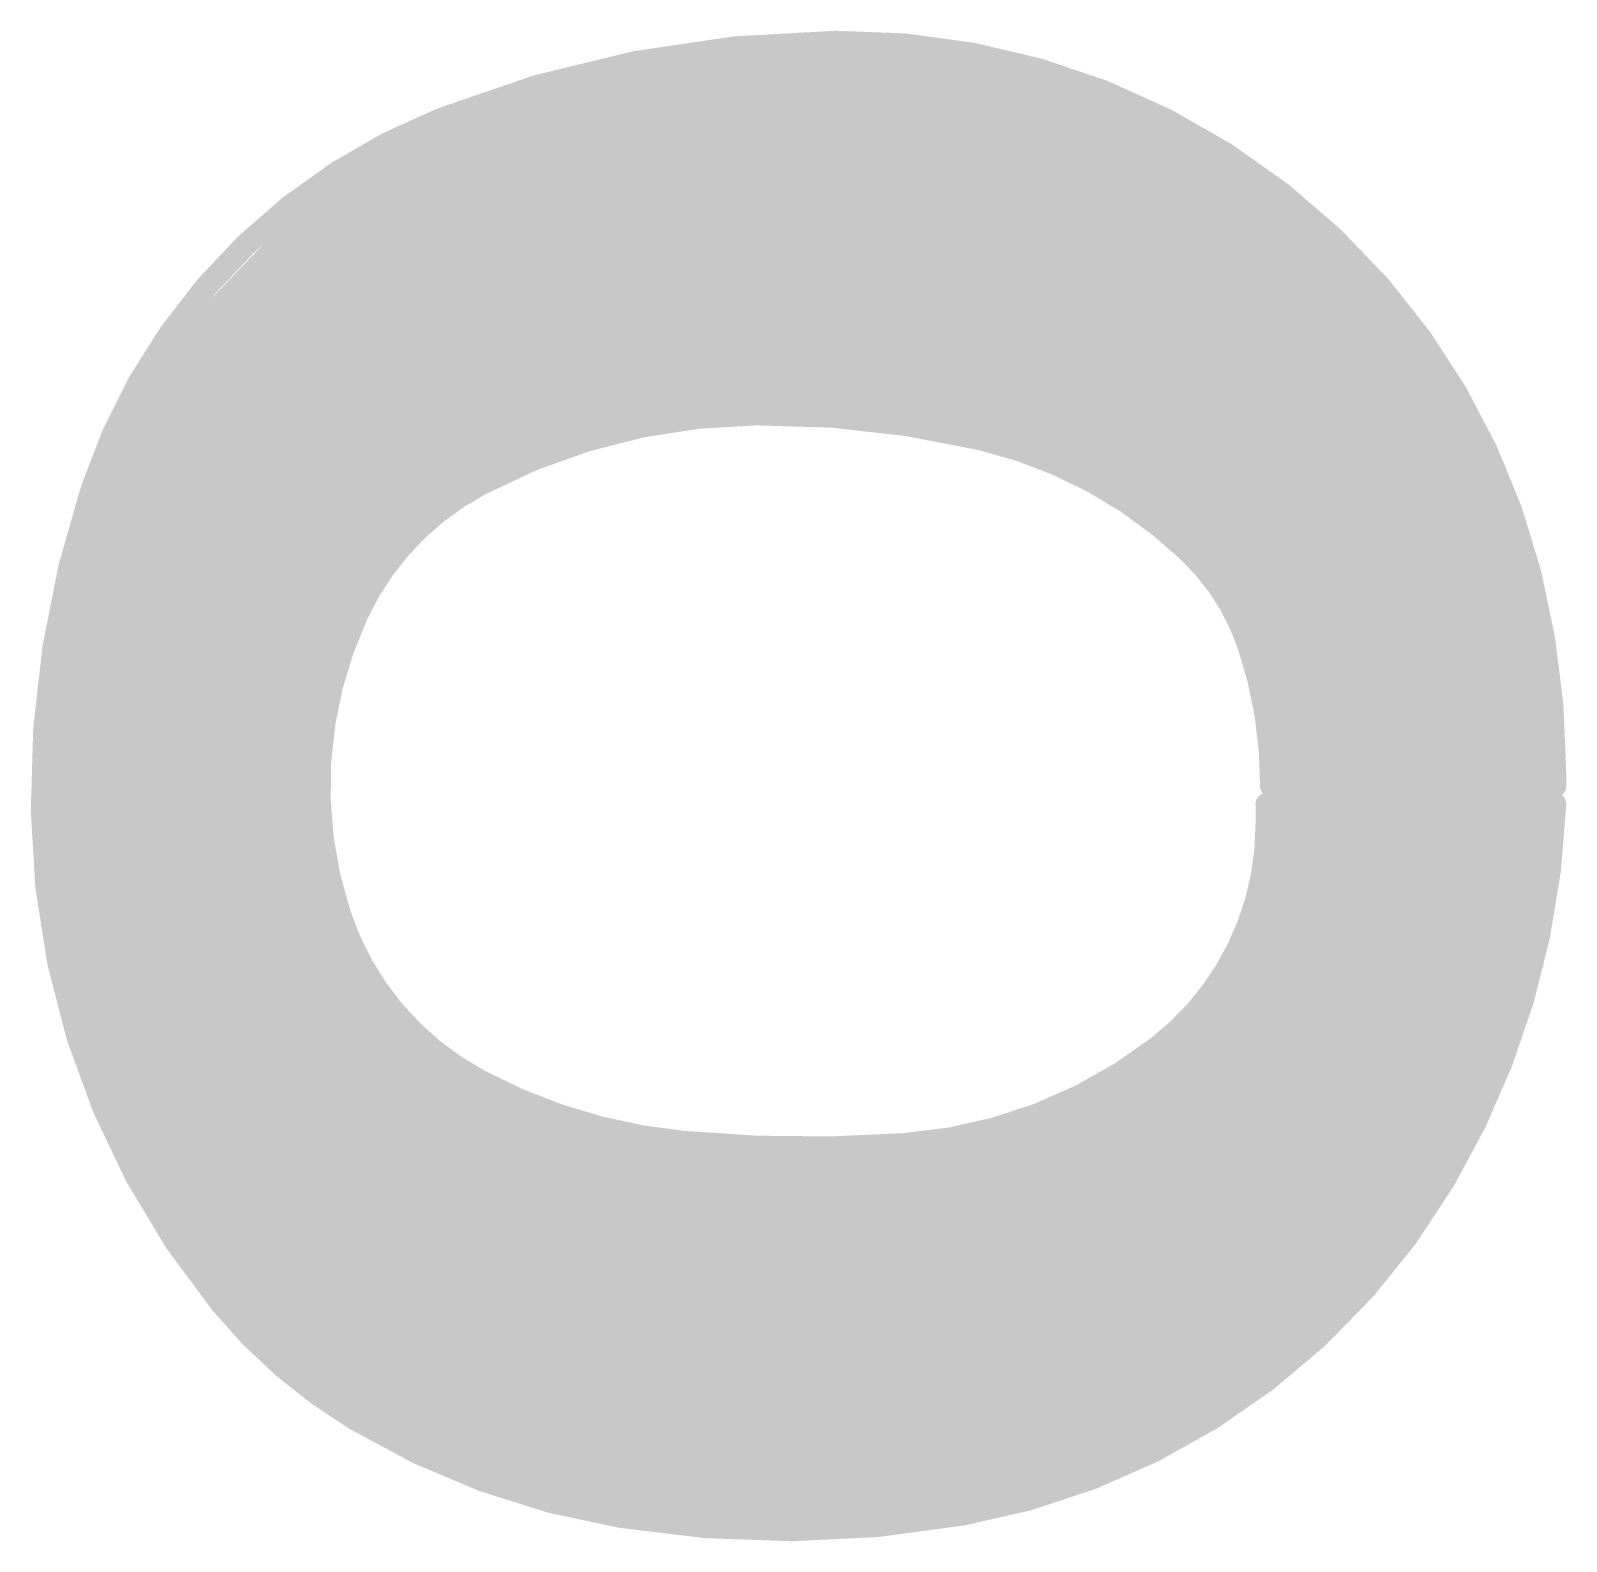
# Model space of a CAD drawing. Extents: x -22 to 85, y -18 to 35.
# Drawn here: x 19.957 to 21.676, y 21.049 to 22.741 of the extents above; entities that cross this region are included whole.
import ezdxf

# ---------------------------------------------------------------- set-up
doc = ezdxf.new("R2010")
doc.units = 0
doc.layers.add('22', color=53, linetype='CONTINUOUS')

msp = doc.modelspace()

# ---------------------------------------------------------------- linework, layer by layer
at = {"layer": '22'}
for points, const_width in [([(20.8585, 22.7279, 0.092), (20.4165, 22.6416)], 0.0254), ([(21.4681, 22.4536, 0.2195), (20.8585, 22.7279)], 0.0254), ([(20.8584, 22.7342, 1), (20.8586, 22.7216)], 0.0127), ([(20.8586, 22.7216, 1), (20.8584, 22.7342)], 0.0127), ([(20.8136, 22.714, 1), (20.8136, 22.7012)], 0.0127), ([(20.8567, 22.719, 1), (20.8551, 22.7064)], 0.0127), ([(20.8567, 22.7064, 1), (20.8551, 22.719)], 0.0127), ([(20.8957, 22.7012, 1), (20.8957, 22.714)], 0.0127), ([(20.6268, 22.6886, 1), (20.6268, 22.6759)], 0.0127), ([(20.6443, 22.6936, 1), (20.6459, 22.681)], 0.0127), ([(20.6468, 22.6812, 1), (20.6434, 22.6934)], 0.0127), ([(21.077, 22.6905, 1), (21.0718, 22.6789)], 0.0127), ([(21.0736, 22.6784, 1), (21.0752, 22.691)], 0.0127), ([(21.08, 22.6759, 1), (21.08, 22.6886)], 0.0127), ([(20.5356, 22.6632, 1), (20.5356, 22.6504)], 0.0127), ([(21.137, 22.6504, 1), (21.137, 22.6632)], 0.0127), ([(20.4165, 22.6416, 0.2224), (20.0254, 22.2275)], 0.0254), ([(20.4142, 22.6475, 1), (20.4188, 22.6357)], 0.0127), ([(20.4188, 22.6357, 1), (20.4142, 22.6475)], 0.0127), ([(20.4443, 22.6378, 1), (20.4443, 22.6251)], 0.0127), ([(21.1941, 22.6251, 1), (21.1941, 22.6378)], 0.0127), ([(20.3785, 22.6124, 1), (20.3785, 22.5997)], 0.0127), ([(20.397, 22.6248, 1), (20.4004, 22.6126)], 0.0127), ([(20.4021, 22.6133, 1), (20.3953, 22.6241)], 0.0127), ([(21.2511, 22.5997, 1), (21.2511, 22.6124)], 0.0127), ([(20.338, 22.587, 1), (20.338, 22.5742)], 0.0127), ([(21.3122, 22.5854, 1), (21.304, 22.5758)], 0.0127), ([(21.3055, 22.5748, 1), (21.3107, 22.5864)], 0.0127), ([(21.3081, 22.5742, 1), (21.3081, 22.587)], 0.0127), ([(20.2976, 22.5616, 1), (20.2976, 22.5489)], 0.0127), ([(21.3376, 22.5489, 1), (21.3376, 22.5616)], 0.0127), ([(20.2658, 22.5428, 1), (20.2726, 22.532)], 0.0127), ([(20.2738, 22.533, 1), (20.2646, 22.5418)], 0.0127), ([(20.2619, 22.5362, 1), (20.2619, 22.5235)], 0.0127), ([(21.3672, 22.5235, 1), (21.3672, 22.5362)], 0.0127), ([(20.2376, 22.5108, 1), (20.2376, 22.498)], 0.0127), ([(21.3967, 22.498, 1), (21.3967, 22.5108)], 0.0127), ([(20.2133, 22.4854, 1), (20.2133, 22.4727)], 0.0127), ([(21.4263, 22.4727, 1), (21.4263, 22.4854)], 0.0127), ([(21.4403, 22.475, 1), (21.4299, 22.4678)], 0.0127), ([(21.431, 22.4666, 1), (21.4392, 22.4762)], 0.0127), ([(20.189, 22.46, 1), (20.189, 22.4473)], 0.0127), ([(21.4474, 22.4473, 1), (21.4474, 22.46)], 0.0127), ([(21.6357, 22.1336, 0.1172), (21.4681, 22.4536)], 0.0254), ([(21.4729, 22.4578, 1), (21.4633, 22.4494)], 0.0127), ([(21.4633, 22.4494, 1), (21.4729, 22.4578)], 0.0127), ([(20.1503, 22.4224, 1), (20.1595, 22.4136)], 0.0127), ([(20.1601, 22.4143, 1), (20.1497, 22.4217)], 0.0127), ([(20.1647, 22.4346, 1), (20.1647, 22.4218)], 0.0127), ([(21.465, 22.4218, 1), (21.465, 22.4346)], 0.0127), ([(20.1442, 22.4092, 1), (20.1442, 22.3965)], 0.0127), ([(21.4826, 22.3965, 1), (21.4826, 22.4092)], 0.0127), ([(20.1263, 22.3838, 1), (20.1263, 22.3711)], 0.0127), ([(21.5002, 22.3711, 1), (21.5002, 22.3838)], 0.0127), ([(20.1084, 22.3584, 1), (20.1084, 22.3456)], 0.0127), ([(21.5177, 22.3456, 1), (21.5177, 22.3584)], 0.0127), ([(20.0905, 22.333, 1), (20.0905, 22.3203)], 0.0127), ([(21.5353, 22.3203, 1), (21.5353, 22.333)], 0.0127), ([(20.7696, 22.3114, 0.1204), (20.4597, 22.2326)], 0.0254), ([(20.7035, 22.3305, 1), (20.7035, 22.3178)], 0.0127), ([(20.705, 22.3179, 1), (20.702, 22.3303)], 0.0127), ([(21.021, 22.2834, 0.0602), (20.7696, 22.3114)], 0.0254), ([(20.7695, 22.3177, 1), (20.7697, 22.3051)], 0.0127), ([(20.7697, 22.3051, 1), (20.7695, 22.3177)], 0.0127), ([(20.8491, 22.3304, 1), (20.8475, 22.3178)], 0.0127), ([(20.8483, 22.3178, 1), (20.8483, 22.3305)], 0.0127), ([(20.0745, 22.3076, 1), (20.0745, 22.2949)], 0.0127), ([(20.071, 22.31, 1), (20.0814, 22.3026)], 0.0127), ([(20.0822, 22.3042, 1), (20.0702, 22.3084)], 0.0127), ([(20.6089, 22.2949, 1), (20.6089, 22.3076)], 0.0127), ([(21.0246, 22.3076, 1), (21.0246, 22.2949)], 0.0127), ([(21.0466, 22.3045, 1), (21.0412, 22.2929)], 0.0127), ([(21.0431, 22.2924, 1), (21.0447, 22.305)], 0.0127), ([(21.5529, 22.2949, 1), (21.5529, 22.3076)], 0.0127), ([(20.0658, 22.2822, 1), (20.0658, 22.2694)], 0.0127), ([(20.5234, 22.2694, 1), (20.5234, 22.2822)], 0.0127), ([(20.5446, 22.2922, 1), (20.5476, 22.2798)], 0.0127), ([(20.5487, 22.2802, 1), (20.5435, 22.2918)], 0.0127), ([(21.2547, 22.1564, 0.1342), (21.021, 22.2834)], 0.0254), ([(21.0225, 22.2896, 1), (21.0195, 22.2772)], 0.0127), ([(21.0195, 22.2772, 1), (21.0225, 22.2896)], 0.0127), ([(21.0935, 22.2822, 1), (21.0935, 22.2694)], 0.0127), ([(21.5705, 22.2694, 1), (21.5705, 22.2822)], 0.0127), ([(21.5782, 22.2754, 1), (21.5662, 22.2712)], 0.0127), ([(21.567, 22.2697, 1), (21.5774, 22.2769)], 0.0127), ([(20.0571, 22.2568, 1), (20.0571, 22.2441)], 0.0127), ([(20.4668, 22.2441, 1), (20.4668, 22.2568)], 0.0127), ([(21.1486, 22.2568, 1), (21.1486, 22.2441)], 0.0127), ([(21.5801, 22.2441, 1), (21.5801, 22.2568)], 0.0127), ([(20.0254, 22.2275, 0.083), (19.9695, 21.8669)], 0.0254), ([(20.0314, 22.2255, 1), (20.0194, 22.2295)], 0.0127), ([(20.0484, 22.2314, 1), (20.0484, 22.2187)], 0.0127), ([(20.4597, 22.2326, 0.1633), (20.3225, 22.0878)], 0.0254), ([(20.419, 22.2359, 1), (20.4242, 22.2243)], 0.0127), ([(20.4263, 22.2258, 1), (20.4169, 22.2344)], 0.0127), ([(20.417, 22.2187, 1), (20.417, 22.2314)], 0.0127), ([(20.4567, 22.2382, 1), (20.4627, 22.227)], 0.0127), ([(20.4627, 22.227, 1), (20.4567, 22.2382)], 0.0127), ([(21.2036, 22.2314, 1), (21.2036, 22.2187)], 0.0127), ([(21.5888, 22.2187, 1), (21.5888, 22.2314)], 0.0127), ([(20.0194, 22.2295, 1), (20.0314, 22.2255)], 0.0127), ([(21.2136, 22.2269, 1), (21.2044, 22.2181)], 0.0127), ([(21.2063, 22.2167, 1), (21.2117, 22.2283)], 0.0127), ([(20.0397, 22.206, 1), (20.0397, 22.1932)], 0.0127), ([(20.3939, 22.1932, 1), (20.3939, 22.206)], 0.0127), ([(21.2312, 22.206, 1), (21.2312, 22.1932)], 0.0127), ([(21.5975, 22.1932, 1), (21.5975, 22.206)], 0.0127), ([(20.031, 22.1806, 1), (20.031, 22.1679)], 0.0127), ([(20.3708, 22.1679, 1), (20.3708, 22.1806)], 0.0127), ([(21.2558, 22.1806, 1), (21.2558, 22.1679)], 0.0127), ([(21.6063, 22.1679, 1), (21.6063, 22.1806)], 0.0127), ([(21.3208, 22.0523, 0.1209), (21.2547, 22.1564)], 0.0254), ([(21.2591, 22.161, 1), (21.2503, 22.1518)], 0.0127), ([(21.2503, 22.1518, 1), (21.2591, 22.161)], 0.0127), ([(20.0223, 22.1552, 1), (20.0223, 22.1425)], 0.0127), ([(20.3477, 22.1425, 1), (20.3477, 22.1552)], 0.0127), ([(21.2805, 22.1552, 1), (21.2805, 22.1425)], 0.0127), ([(21.615, 22.1425, 1), (21.615, 22.1552)], 0.0127), ([(20.019, 22.1203, 1), (20.0064, 22.1215)], 0.0127), ([(20.0136, 22.1298, 1), (20.0136, 22.117)], 0.0127), ([(20.3246, 22.117, 1), (20.3246, 22.1298)], 0.0127), ([(21.2984, 22.1391, 1), (21.2872, 22.1331)], 0.0127), ([(21.2882, 22.1317, 1), (21.2974, 22.1405)], 0.0127), ([(21.2996, 22.1298, 1), (21.2996, 22.117)], 0.0127), ([(21.6237, 22.117, 1), (21.6237, 22.1298)], 0.0127), ([(21.6419, 22.1352, 1), (21.6295, 22.132)], 0.0127), ([(21.6637, 21.91, 0.0624), (21.6357, 22.1336)], 0.0254), ([(21.6295, 22.132, 1), (21.6419, 22.1352)], 0.0127), ([(20.0067, 22.123, 1), (20.0187, 22.1188)], 0.0127), ([(20.3153, 22.1226, 1), (20.3247, 22.114)], 0.0127), ([(20.326, 22.1163, 1), (20.314, 22.1203)], 0.0127), ([(21.6344, 22.1115, 1), (21.6218, 22.1099)], 0.0127), ([(21.6221, 22.1086, 1), (21.6341, 22.1128)], 0.0127), ([(20.0104, 22.1044, 1), (20.0104, 22.0917)], 0.0127), ([(20.3225, 22.0878, 0.1897), (20.3022, 21.7526)], 0.0254), ([(20.3131, 22.0917, 1), (20.3131, 22.1044)], 0.0127), ([(20.3283, 22.0851, 1), (20.3167, 22.0905)], 0.0127), ([(21.3133, 22.1044, 1), (21.3133, 22.0917)], 0.0127), ([(21.6297, 22.0917, 1), (21.6297, 22.1044)], 0.0127), ([(20.0078, 22.079, 1), (20.0078, 22.0663)], 0.0127), ([(20.3045, 22.0663, 1), (20.3045, 22.079)], 0.0127), ([(20.3167, 22.0905, 1), (20.3283, 22.0851)], 0.0127), ([(21.327, 22.079, 1), (21.327, 22.0663)], 0.0127), ([(21.6329, 22.0663, 1), (21.6329, 22.079)], 0.0127), ([(21.3462, 21.8948, 0.0828), (21.3208, 22.0523)], 0.0254), ([(21.3268, 22.0543, 1), (21.3148, 22.0503)], 0.0127), ([(20.0053, 22.0536, 1), (20.0053, 22.0408)], 0.0127), ([(20.2959, 22.0408, 1), (20.2959, 22.0536)], 0.0127), ([(21.3148, 22.0503, 1), (21.3268, 22.0543)], 0.0127), ([(21.3407, 22.0536, 1), (21.3407, 22.0408)], 0.0127), ([(21.3525, 22.0375, 1), (21.3399, 22.0365)], 0.0127), ([(21.6361, 22.0408, 1), (21.6361, 22.0536)], 0.0127), ([(20.0027, 22.0282, 1), (20.0027, 22.0155)], 0.0127), ([(20.2873, 22.0155, 1), (20.2873, 22.0282)], 0.0127), ([(21.3406, 22.034, 1), (21.3518, 22.04)], 0.0127), ([(21.3475, 22.0282, 1), (21.3475, 22.0155)], 0.0127), ([(21.6394, 22.0155, 1), (21.6394, 22.0282)], 0.0127), ([(20.0001, 22.0028, 1), (20.0001, 21.9901)], 0.0127), ([(20.2788, 21.9901, 1), (20.2788, 22.0028)], 0.0127), ([(21.3496, 22.0028, 1), (21.3496, 21.9901)], 0.0127), ([(21.6426, 21.9901, 1), (21.6426, 22.0028)], 0.0127), ([(19.9976, 21.9774, 1), (19.9976, 21.9646)], 0.0127), ([(20.2702, 21.9646, 1), (20.2702, 21.9774)], 0.0127), ([(21.3517, 21.9774, 1), (21.3517, 21.9646)], 0.0127), ([(21.6458, 21.9646, 1), (21.6458, 21.9774)], 0.0127), ([(19.995, 21.952, 1), (19.995, 21.9393)], 0.0127), ([(20.2653, 21.9388, 1), (20.2527, 21.9372)], 0.0127), ([(20.253, 21.94, 1), (20.265, 21.936)], 0.0127), ([(20.2616, 21.9393, 1), (20.2616, 21.952)], 0.0127), ([(21.3538, 21.952, 1), (21.3538, 21.9393)], 0.0127), ([(21.649, 21.9393, 1), (21.649, 21.952)], 0.0127), ([(19.9924, 21.9266, 1), (19.9924, 21.9139)], 0.0127), ([(20.2613, 21.9139, 1), (20.2613, 21.9266)], 0.0127), ([(21.3559, 21.9266, 1), (21.3559, 21.9139)], 0.0127), ([(21.3627, 21.9151, 1), (21.3499, 21.9151)], 0.0127), ([(21.6522, 21.9139, 1), (21.6522, 21.9266)], 0.0127), ([(21.3562, 21.9113, 1), (21.3564, 21.8987)], 0.0127), ([(21.3499, 21.905, 1), (21.3627, 21.905)], 0.0127), ([(21.35, 21.9146, 1), (21.3626, 21.9156)], 0.0127), ([(21.6472, 21.9092, 1), (21.6598, 21.9108)], 0.0127), ([(21.6536, 21.9037, 1), (21.6534, 21.9163)], 0.0127), ([(21.6701, 21.91, 1), (21.6574, 21.91)], 0.0127), ([(21.6574, 21.91, 1), (21.6701, 21.91)], 0.0127), ([(19.9899, 21.9012, 1), (19.9899, 21.8884)], 0.0127), ([(20.2645, 21.8884, 1), (20.2645, 21.9012)], 0.0127), ([(21.3462, 21.9012, 1), (21.3462, 21.8884)], 0.0127), ([(21.3399, 21.8948, 1), (21.3525, 21.8948)], 0.0127), ([(21.6574, 21.8948, 1), (21.6701, 21.8948)], 0.0127), ([(21.6637, 21.8884, 1), (21.6637, 21.9012)], 0.0127), ([(19.9695, 21.8669, 0.1703), (20.1701, 21.3157)], 0.0254), ([(19.9758, 21.867, 1), (19.9632, 21.8668)], 0.0127), ([(19.9873, 21.8758, 1), (19.9873, 21.8631)], 0.0127), ([(19.9936, 21.8703, 1), (19.981, 21.8685)], 0.0127), ([(19.981, 21.87, 1), (19.9936, 21.8688)], 0.0127), ([(20.2677, 21.8631, 1), (20.2677, 21.8758)], 0.0127), ([(21.3411, 21.8809, 1), (21.3411, 21.8681)], 0.0127), ([(21.3475, 21.8745, 1), (21.3347, 21.8745)], 0.0127), ([(21.5392, 21.4528, 0.1246), (21.6637, 21.8745)], 0.0254), ([(21.67, 21.8743, 1), (21.6574, 21.8747)], 0.0127), ([(21.6637, 21.8681, 1), (21.6637, 21.8809)], 0.0127), ([(19.9632, 21.8668, 1), (19.9758, 21.867)], 0.0127), ([(21.2192, 21.6027, 0.2316), (21.3411, 21.8516)], 0.0254), ([(21.3347, 21.8516, 1), (21.3475, 21.8516)], 0.0127), ([(21.3474, 21.8516, 1), (21.3348, 21.8516)], 0.0127), ([(21.3589, 21.8682, 1), (21.3589, 21.8555)], 0.0127), ([(21.3652, 21.8609, 1), (21.3526, 21.8627)], 0.0127), ([(21.6569, 21.8641, 1), (21.6451, 21.8595)], 0.0127), ([(21.6624, 21.8491, 1), (21.6497, 21.8491)], 0.0127), ([(21.6501, 21.8468, 1), (21.6619, 21.8514)], 0.0127), ([(21.651, 21.8555, 1), (21.651, 21.8682)], 0.0127), ([(19.9907, 21.8504, 1), (19.9907, 21.8377)], 0.0127), ([(20.2709, 21.8377, 1), (20.2709, 21.8504)], 0.0127), ([(21.3565, 21.8504, 1), (21.3565, 21.8377)], 0.0127), ([(21.6623, 21.8432, 1), (21.6497, 21.8448)], 0.0127), ([(21.6497, 21.844, 1), (21.6624, 21.844)], 0.0127), ([(21.656, 21.8377, 1), (21.656, 21.8504)], 0.0127), ([(19.9942, 21.825, 1), (19.9942, 21.8122)], 0.0127), ([(20.2742, 21.8122, 1), (20.2742, 21.825)], 0.0127), ([(21.353, 21.825, 1), (21.353, 21.8122)], 0.0127), ([(21.6529, 21.8122, 1), (21.6529, 21.825)], 0.0127), ([(19.9976, 21.7996, 1), (19.9976, 21.7869)], 0.0127), ([(20.2774, 21.7869, 1), (20.2774, 21.7996)], 0.0127), ([(21.3495, 21.7996, 1), (21.3495, 21.7869)], 0.0127), ([(21.6499, 21.7869, 1), (21.6499, 21.7996)], 0.0127), ([(20.0011, 21.7742, 1), (20.0011, 21.7614)], 0.0127), ([(20.2806, 21.7614, 1), (20.2806, 21.7742)], 0.0127), ([(21.346, 21.7742, 1), (21.346, 21.7614)], 0.0127), ([(21.6468, 21.7614, 1), (21.6468, 21.7742)], 0.0127), ([(20.0045, 21.7488, 1), (20.0045, 21.736)], 0.0127), ([(20.2873, 21.7609, 1), (20.2765, 21.7543)], 0.0127), ([(20.2756, 21.7568, 1), (20.2882, 21.7584)], 0.0127), ([(20.2912, 21.736, 1), (20.2912, 21.7488)], 0.0127), ([(20.3022, 21.7526, 0.1942), (20.4597, 21.5646)], 0.0254), ([(20.3082, 21.7546, 1), (20.2962, 21.7506)], 0.0127), ([(20.2962, 21.7506, 1), (20.3082, 21.7546)], 0.0127), ([(21.3394, 21.7488, 1), (21.3394, 21.736)], 0.0127), ([(21.3373, 21.7509, 1), (21.3499, 21.7491)], 0.0127), ([(21.3492, 21.7469, 1), (21.338, 21.7531)], 0.0127), ([(21.6438, 21.736, 1), (21.6438, 21.7488)], 0.0127), ([(20.0079, 21.7234, 1), (20.0079, 21.7107)], 0.0127), ([(20.3068, 21.7107, 1), (20.3068, 21.7234)], 0.0127), ([(21.3254, 21.7234, 1), (21.3254, 21.7107)], 0.0127), ([(21.6407, 21.7107, 1), (21.6407, 21.7234)], 0.0127), ([(20.0114, 21.698, 1), (20.0114, 21.6852)], 0.0127), ([(20.3223, 21.6852, 1), (20.3223, 21.698)], 0.0127), ([(21.3113, 21.698, 1), (21.3113, 21.6852)], 0.0127), ([(21.632, 21.6975, 1), (21.6446, 21.6959)], 0.0127), ([(21.644, 21.6939, 1), (21.6326, 21.6995)], 0.0127), ([(21.6358, 21.6852, 1), (21.6358, 21.698)], 0.0127), ([(20.0148, 21.6726, 1), (20.0148, 21.6598)], 0.0127), ([(20.3378, 21.6598, 1), (20.3378, 21.6726)], 0.0127), ([(21.2973, 21.6726, 1), (21.2973, 21.6598)], 0.0127), ([(21.6232, 21.6598, 1), (21.6232, 21.6726)], 0.0127), ([(20.0183, 21.6472, 1), (20.0183, 21.6345)], 0.0127), ([(20.3534, 21.6345, 1), (20.3534, 21.6472)], 0.0127), ([(21.2832, 21.6472, 1), (21.2832, 21.6345)], 0.0127), ([(21.6105, 21.6345, 1), (21.6105, 21.6472)], 0.0127), ([(21.272, 21.6337, 1), (21.2832, 21.6275)], 0.0127), ([(21.2813, 21.6255, 1), (21.2739, 21.6357)], 0.0127), ([(20.0217, 21.6218, 1), (20.0217, 21.609)], 0.0127), ([(20.3689, 21.609, 1), (20.3689, 21.6218)], 0.0127), ([(21.2567, 21.6218, 1), (21.2567, 21.609)], 0.0127), ([(21.5979, 21.609, 1), (21.5979, 21.6218)], 0.0127), ([(20.0251, 21.5964, 1), (20.0251, 21.5836)], 0.0127), ([(20.3889, 21.5931, 1), (20.3831, 21.5819)], 0.0127), ([(20.3845, 21.5836, 1), (20.3845, 21.5964)], 0.0127), ([(20.9347, 21.4935, 0.1478), (21.2192, 21.6027)], 0.0254), ([(21.2153, 21.6077, 1), (21.2231, 21.5977)], 0.0127), ([(21.2231, 21.5977, 1), (21.2153, 21.6077)], 0.0127), ([(21.2217, 21.5964, 1), (21.2217, 21.5836)], 0.0127), ([(21.5853, 21.5836, 1), (21.5853, 21.5964)], 0.0127), ([(20.3806, 21.5842, 1), (20.3914, 21.5908)], 0.0127), ([(20.0333, 21.5731, 1), (20.0225, 21.5663)], 0.0127), ([(20.0216, 21.5688, 1), (20.0342, 21.5706)], 0.0127), ([(20.0311, 21.571, 1), (20.0311, 21.5583)], 0.0127), ([(20.4297, 21.5583, 1), (20.4297, 21.571)], 0.0127), ([(20.4597, 21.5646, 0.0995), (20.6883, 21.496)], 0.0254), ([(20.4627, 21.5702, 1), (20.4567, 21.559)], 0.0127), ([(20.4567, 21.559, 1), (20.4627, 21.5702)], 0.0127), ([(21.1867, 21.571, 1), (21.1867, 21.5583)], 0.0127), ([(21.5727, 21.5583, 1), (21.5727, 21.571)], 0.0127), ([(20.047, 21.5456, 1), (20.047, 21.5328)], 0.0127), ([(20.4782, 21.5328, 1), (20.4782, 21.5456)], 0.0127), ([(21.1429, 21.5456, 1), (21.1429, 21.5328)], 0.0127), ([(21.1621, 21.5545, 1), (21.1695, 21.5443)], 0.0127), ([(21.1684, 21.5436, 1), (21.1632, 21.5552)], 0.0127), ([(21.5601, 21.5328, 1), (21.5601, 21.5456)], 0.0127), ([(20.4947, 21.5376, 1), (20.4907, 21.5256)], 0.0127), ([(20.4898, 21.526, 1), (20.4956, 21.5372)], 0.0127), ([(20.0628, 21.5202, 1), (20.0628, 21.5074)], 0.0127), ([(20.5473, 21.5074, 1), (20.5473, 21.5202)], 0.0127), ([(21.0718, 21.5145, 1), (21.077, 21.5029)], 0.0127), ([(21.0756, 21.5025, 1), (21.0732, 21.5149)], 0.0127), ([(21.0859, 21.5202, 1), (21.0859, 21.5074)], 0.0127), ([(21.5475, 21.5074, 1), (21.5475, 21.5202)], 0.0127), ([(20.0787, 21.4948, 1), (20.0787, 21.4821)], 0.0127), ([(20.6105, 21.4998, 1), (20.6087, 21.4872)], 0.0127), ([(20.6076, 21.4875, 1), (20.6116, 21.4995)], 0.0127), ([(20.646, 21.4821, 1), (20.646, 21.4948)], 0.0127), ([(20.6883, 21.496, 0.0416), (20.9347, 21.4935)], 0.0254), ([(20.6889, 21.5023, 1), (20.6877, 21.4897)], 0.0127), ([(20.6877, 21.4897, 1), (20.6889, 21.5023)], 0.0127), ([(20.9342, 21.4998, 1), (20.9352, 21.4872)], 0.0127), ([(20.9352, 21.4872, 1), (20.9342, 21.4998)], 0.0127), ([(20.9653, 21.4948, 1), (20.9653, 21.4821)], 0.0127), ([(21.5349, 21.4821, 1), (21.5349, 21.4948)], 0.0127), ([(20.7364, 21.482, 1), (20.7368, 21.4694)], 0.0127), ([(20.7357, 21.4694, 1), (20.7375, 21.482)], 0.0127), ([(20.9233, 21.487, 1), (20.9257, 21.4746)], 0.0127), ([(20.9247, 21.4745, 1), (20.9243, 21.4871)], 0.0127), ([(20.0946, 21.4694, 1), (20.0946, 21.4566)], 0.0127), ([(21.0007, 21.0795, 0.2183), (21.5392, 21.4528)], 0.0254), ([(21.5223, 21.4566, 1), (21.5223, 21.4694)], 0.0127), ([(21.5337, 21.456, 1), (21.5447, 21.4496)], 0.0127), ([(21.5447, 21.4496, 1), (21.5337, 21.456)], 0.0127), ([(20.1105, 21.444, 1), (20.1105, 21.4312)], 0.0127), ([(21.5097, 21.4312, 1), (21.5097, 21.444)], 0.0127), ([(20.1263, 21.4186, 1), (20.1263, 21.4059)], 0.0127), ([(21.4971, 21.4059, 1), (21.4971, 21.4186)], 0.0127), ([(20.1422, 21.3932, 1), (20.1422, 21.3804)], 0.0127), ([(21.4845, 21.3804, 1), (21.4845, 21.3932)], 0.0127), ([(20.1581, 21.3678, 1), (20.1581, 21.355)], 0.0127), ([(21.4649, 21.3617, 1), (21.4763, 21.3561)], 0.0127), ([(21.4745, 21.3539, 1), (21.4667, 21.3639)], 0.0127), ([(21.4718, 21.355, 1), (21.4718, 21.3678)], 0.0127), ([(20.174, 21.3424, 1), (20.174, 21.3297)], 0.0127), ([(21.4414, 21.3297, 1), (21.4414, 21.3424)], 0.0127), ([(20.1701, 21.3157, 0.0859), (20.32, 21.1861)], 0.0254), ([(20.175, 21.3197, 1), (20.1652, 21.3117)], 0.0127), ([(20.1652, 21.3117, 1), (20.175, 21.3197)], 0.0127), ([(20.1898, 21.317, 1), (20.1898, 21.3042)], 0.0127), ([(21.4091, 21.3042, 1), (21.4091, 21.317)], 0.0127), ([(20.2057, 21.2916, 1), (20.2057, 21.2788)], 0.0127), ([(20.2091, 21.2905, 1), (20.2023, 21.2799)], 0.0127), ([(20.2003, 21.2818, 1), (20.2111, 21.2886)], 0.0127), ([(21.3767, 21.2788, 1), (21.3767, 21.2916)], 0.0127), ([(20.2452, 21.2662, 1), (20.2452, 21.2535)], 0.0127), ([(21.3444, 21.2535, 1), (21.3444, 21.2662)], 0.0127), ([(20.2847, 21.2408, 1), (20.2847, 21.228)], 0.0127), ([(21.312, 21.228, 1), (21.312, 21.2408)], 0.0127), ([(20.3242, 21.2154, 1), (20.3242, 21.2026)], 0.0127), ([(21.2797, 21.2026, 1), (21.2797, 21.2154)], 0.0127), ([(20.32, 21.1861, 0.0949), (20.6172, 21.0769)], 0.0254), ([(20.3233, 21.1915, 1), (20.3167, 21.1807)], 0.0127), ([(20.3167, 21.1807, 1), (20.3233, 21.1915)], 0.0127), ([(20.3637, 21.19, 1), (20.3637, 21.1773)], 0.0127), ([(21.2473, 21.1773, 1), (21.2473, 21.19)], 0.0127), ([(20.4033, 21.1646, 1), (20.4033, 21.1518)], 0.0127), ([(21.215, 21.1518, 1), (21.215, 21.1646)], 0.0127), ([(21.1949, 21.1505, 1), (21.2027, 21.1405)], 0.0127), ([(21.2002, 21.1393, 1), (21.1974, 21.1517)], 0.0127), ([(20.4428, 21.1392, 1), (20.4428, 21.1264)], 0.0127), ([(20.4556, 21.1315, 1), (20.4536, 21.1189)], 0.0127), ([(20.4512, 21.1199, 1), (20.458, 21.1305)], 0.0127), ([(21.1433, 21.1264, 1), (21.1433, 21.1392)], 0.0127), ([(20.568, 21.1138, 1), (20.568, 21.1011)], 0.0127), ([(21.0322, 21.1011, 1), (21.0322, 21.1138)], 0.0127), ([(20.6172, 21.0769, 0.0851), (21.0007, 21.0795)], 0.0254), ([(20.6182, 21.0832, 1), (20.6162, 21.0706)], 0.0127), ([(20.6162, 21.0706, 1), (20.6182, 21.0832)], 0.0127), ([(20.7298, 21.0884, 1), (20.7298, 21.0756)], 0.0127), ([(20.9211, 21.0756, 1), (20.9211, 21.0884)], 0.0127), ([(20.9996, 21.0858, 1), (21.0018, 21.0732)], 0.0127), ([(21.0018, 21.0732, 1), (20.9996, 21.0858)], 0.0127), ([(20.8418, 21.0704, 1), (20.8446, 21.058)], 0.0127), ([(20.8422, 21.0579, 1), (20.8442, 21.0705)], 0.0127)]:
    msp.add_lwpolyline(points, format="xyb", dxfattribs=dict(at, const_width=const_width))
at = {"layer": '22', "const_width": 0.0254}
for points in [[(20.8559, 22.7127), (20.6451, 22.6873)], [(20.8136, 22.7076), (20.8957, 22.7076)], [(21.0744, 22.6847), (20.8559, 22.7127)], [(20.6451, 22.6873), (20.3987, 22.6187)], [(20.6268, 22.6822), (21.08, 22.6822)], [(21.3081, 22.5806), (21.0744, 22.6847)], [(20.5356, 22.6568), (21.137, 22.6568)], [(20.4443, 22.6314), (21.1941, 22.6314)], [(20.3987, 22.6187), (20.2692, 22.5374)], [(20.3785, 22.606), (21.2511, 22.606)], [(20.338, 22.5806), (21.3081, 22.5806)], [(21.4351, 22.4714), (21.3081, 22.5806)], [(20.2976, 22.5552), (21.3376, 22.5552)], [(20.2692, 22.5374), (20.1549, 22.418)], [(20.2619, 22.5298), (21.3672, 22.5298)], [(20.2376, 22.5044), (21.3967, 22.5044)], [(20.2133, 22.479), (21.4263, 22.479)], [(21.5722, 22.2733), (21.4351, 22.4714)], [(20.189, 22.4536), (21.4474, 22.4536)], [(20.1549, 22.418), (20.0762, 22.3063)], [(20.1647, 22.4282), (21.465, 22.4282)], [(20.1442, 22.4028), (21.4826, 22.4028)], [(20.1263, 22.3774), (21.5002, 22.3774)], [(20.1084, 22.352), (21.5177, 22.352)], [(20.0905, 22.3266), (21.5353, 22.3266)], [(20.5461, 22.286), (20.7035, 22.3241)], [(20.7035, 22.3241), (20.8483, 22.3241)], [(20.8483, 22.3241), (21.0439, 22.2987)], [(20.0762, 22.3063), (20.0127, 22.1209)], [(20.0745, 22.3012), (20.6089, 22.3012)], [(21.0246, 22.3012), (21.5529, 22.3012)], [(21.0439, 22.2987), (21.209, 22.2225)], [(20.0658, 22.2758), (20.5234, 22.2758)], [(20.4216, 22.2301), (20.5461, 22.286)], [(21.0935, 22.2758), (21.5705, 22.2758)], [(21.6281, 22.1107), (21.5722, 22.2733)], [(20.0571, 22.2504), (20.4668, 22.2504)], [(21.1486, 22.2504), (21.5801, 22.2504)], [(20.0484, 22.225), (20.417, 22.225)], [(20.32, 22.1183), (20.4216, 22.2301)], [(21.2036, 22.225), (21.5888, 22.225)], [(21.209, 22.2225), (21.2928, 22.1361)], [(20.0397, 22.1996), (20.3939, 22.1996)], [(21.2312, 22.1996), (21.5975, 22.1996)], [(20.031, 22.1742), (20.3708, 22.1742)], [(21.2558, 22.1742), (21.6063, 22.1742)], [(20.0223, 22.1488), (20.3477, 22.1488)], [(21.2805, 22.1488), (21.615, 22.1488)], [(20.0127, 22.1209), (19.9873, 21.8694)], [(20.0136, 22.1234), (20.3246, 22.1234)], [(21.2928, 22.1361), (21.3462, 22.037)], [(21.2996, 22.1234), (21.6237, 22.1234)], [(20.259, 21.938), (20.32, 22.1183)], [(21.6535, 21.91), (21.6281, 22.1107)], [(20.0104, 22.098), (20.3131, 22.098)], [(21.3133, 22.098), (21.6297, 22.098)], [(20.0078, 22.0726), (20.3045, 22.0726)], [(21.327, 22.0726), (21.6329, 22.0726)], [(20.0053, 22.0472), (20.2959, 22.0472)], [(21.3407, 22.0472), (21.6361, 22.0472)], [(21.3462, 22.037), (21.3563, 21.9151)], [(20.0027, 22.0218), (20.2873, 22.0218)], [(21.3475, 22.0218), (21.6394, 22.0218)], [(20.0001, 21.9964), (20.2788, 21.9964)], [(21.3496, 21.9964), (21.6426, 21.9964)], [(19.9976, 21.971), (20.2702, 21.971)], [(21.3517, 21.971), (21.6458, 21.971)], [(19.995, 21.9456), (20.2616, 21.9456)], [(20.2819, 21.7576), (20.259, 21.938)], [(21.3538, 21.9456), (21.649, 21.9456)], [(19.9924, 21.9202), (20.2613, 21.9202)], [(21.3559, 21.9202), (21.6522, 21.9202)], [(21.3563, 21.9151), (21.3563, 21.905)], [(21.3563, 21.905), (21.6535, 21.91)], [(21.6637, 21.8948), (21.6637, 21.91)], [(19.9899, 21.8948), (20.2645, 21.8948)], [(21.3462, 21.8948), (21.6637, 21.8948)], [(19.9873, 21.8694), (20.0279, 21.5697)], [(19.9873, 21.8694), (20.2677, 21.8694)], [(21.6637, 21.8745), (21.3411, 21.8745)], [(21.3411, 21.8745), (21.3411, 21.8516)], [(21.3589, 21.8618), (21.3436, 21.75)], [(21.651, 21.8618), (21.3589, 21.8618)], [(21.656, 21.8491), (21.651, 21.8618)], [(21.656, 21.844), (21.656, 21.8491)], [(19.9907, 21.844), (20.2709, 21.844)], [(21.3565, 21.844), (21.656, 21.844)], [(21.6383, 21.6967), (21.656, 21.844)], [(19.9942, 21.8186), (20.2742, 21.8186)], [(21.353, 21.8186), (21.6529, 21.8186)], [(19.9976, 21.7932), (20.2774, 21.7932)], [(21.3495, 21.7932), (21.6499, 21.7932)], [(20.0011, 21.7678), (20.2806, 21.7678)], [(21.346, 21.7678), (21.6468, 21.7678)], [(20.0045, 21.7424), (20.2912, 21.7424)], [(20.386, 21.5875), (20.2819, 21.7576)], [(21.3436, 21.75), (21.2776, 21.6306)], [(21.3394, 21.7424), (21.6438, 21.7424)], [(20.0079, 21.717), (20.3068, 21.717)], [(21.3254, 21.717), (21.6407, 21.717)], [(20.0114, 21.6916), (20.3223, 21.6916)], [(21.3113, 21.6916), (21.6358, 21.6916)], [(21.4706, 21.3589), (21.6383, 21.6967)], [(20.0148, 21.6662), (20.3378, 21.6662)], [(21.2973, 21.6662), (21.6232, 21.6662)], [(20.0183, 21.6408), (20.3534, 21.6408)], [(21.2832, 21.6408), (21.6105, 21.6408)], [(21.2776, 21.6306), (21.1658, 21.5494)], [(20.0217, 21.6154), (20.3689, 21.6154)], [(21.2567, 21.6154), (21.5979, 21.6154)], [(20.0251, 21.59), (20.3845, 21.59)], [(20.4927, 21.5316), (20.386, 21.5875)], [(21.2217, 21.59), (21.5853, 21.59)], [(20.0279, 21.5697), (20.2057, 21.2852)], [(20.0311, 21.5646), (20.4297, 21.5646)], [(21.1867, 21.5646), (21.5727, 21.5646)], [(20.047, 21.5392), (20.4782, 21.5392)], [(21.1658, 21.5494), (21.0744, 21.5087)], [(21.1429, 21.5392), (21.5601, 21.5392)], [(20.6096, 21.4935), (20.4927, 21.5316)], [(20.0628, 21.5138), (20.5473, 21.5138)], [(21.0744, 21.5087), (20.9245, 21.4808)], [(21.0859, 21.5138), (21.5475, 21.5138)], [(20.0787, 21.4884), (20.646, 21.4884)], [(20.7366, 21.4757), (20.6096, 21.4935)], [(20.9653, 21.4884), (21.5349, 21.4884)], [(20.9245, 21.4808), (20.7366, 21.4757)], [(20.0946, 21.463), (21.5223, 21.463)], [(20.1105, 21.4376), (21.5097, 21.4376)], [(20.1263, 21.4122), (21.4971, 21.4122)], [(20.1422, 21.3868), (21.4845, 21.3868)], [(20.1581, 21.3614), (21.4718, 21.3614)], [(21.1988, 21.1455), (21.4706, 21.3589)], [(20.174, 21.336), (21.4414, 21.336)], [(20.1898, 21.3106), (21.4091, 21.3106)], [(20.2057, 21.2852), (20.4546, 21.1252)], [(20.2057, 21.2852), (21.3767, 21.2852)], [(20.2452, 21.2598), (21.3444, 21.2598)], [(20.2847, 21.2344), (21.312, 21.2344)], [(20.3242, 21.209), (21.2797, 21.209)], [(20.3637, 21.1836), (21.2473, 21.1836)], [(20.4033, 21.1582), (21.215, 21.1582)], [(20.8432, 21.0642), (21.1988, 21.1455)], [(20.4428, 21.1328), (21.1433, 21.1328)], [(20.4546, 21.1252), (20.8432, 21.0642)], [(20.568, 21.1074), (21.0322, 21.1074)], [(20.7298, 21.082), (20.9211, 21.082)]]:
    msp.add_lwpolyline(points, dxfattribs=at)

doc.saveas('drawing.dxf')
